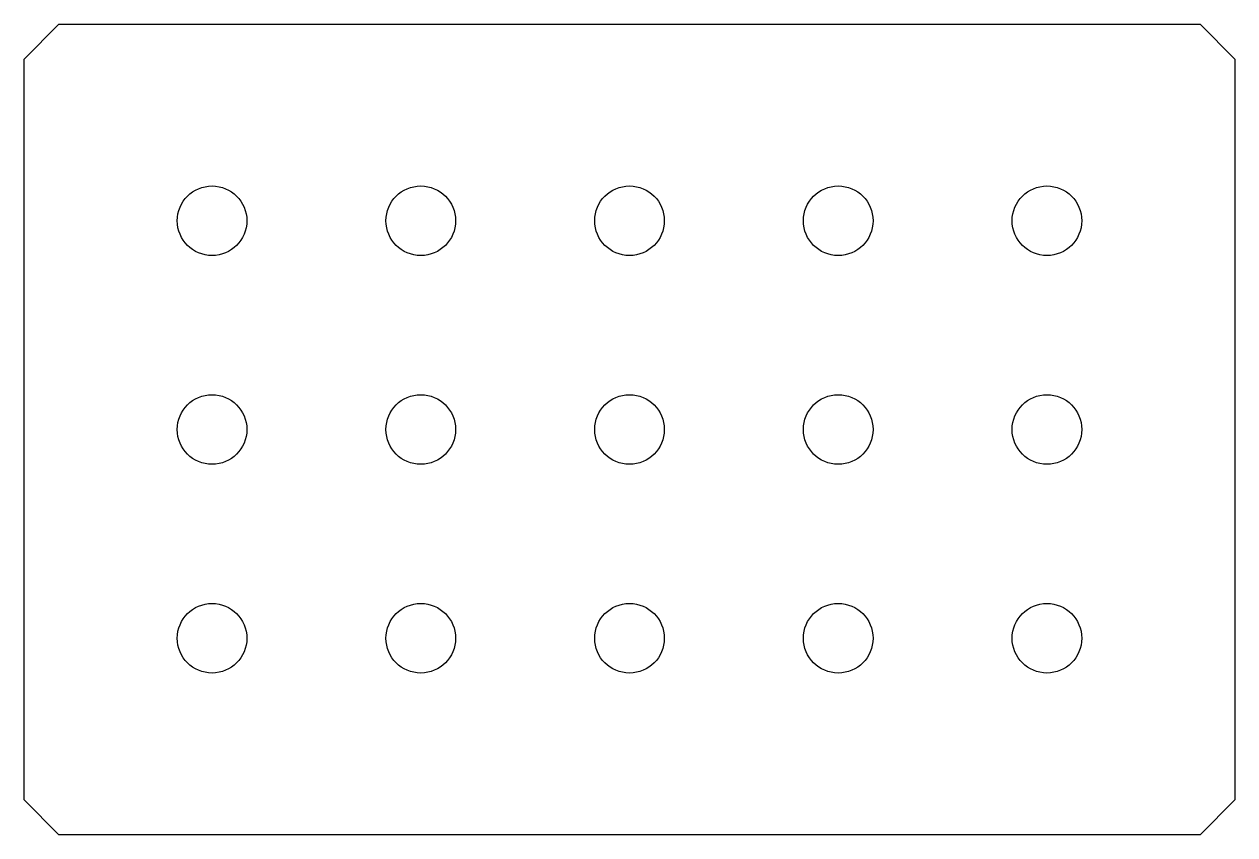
# Model space of a CAD drawing. Extents: x 0 to 1740, y 0 to 1165.
import ezdxf

# ---------------------------------------------------------------- set-up
doc = ezdxf.new("R2010")
doc.units = 0
doc.layers.get('0').update_dxf_attribs({"color": 2, "linetype": 'CONTINUOUS'})

msp = doc.modelspace()

# ---------------------------------------------------------------- linework, layer by layer
at = {"color": 2, "linetype": 'CONTINUOUS'}
msp.add_lwpolyline([(0, 50), (0, 1115), (50, 1165), (1690, 1165), (1740, 1115), (1740, 50), (1690, 0), (50, 0)], close=True, dxfattribs=at)
for points in [[(220, 882.5, -1), (320, 882.5, -1)], [(520, 882.5, -1), (620, 882.5, -1)], [(820, 882.5, -1), (920, 882.5, -1)], [(1120, 882.5, -1), (1220, 882.5, -1)], [(1420, 882.5, -1), (1520, 882.5, -1)], [(220, 582.5, -1), (320, 582.5, -1)], [(520, 582.5, -1), (620, 582.5, -1)], [(820, 582.5, -1), (920, 582.5, -1)], [(1120, 582.5, -1), (1220, 582.5, -1)], [(1420, 582.5, -1), (1520, 582.5, -1)], [(220, 282.5, -1), (320, 282.5, -1)], [(520, 282.5, -1), (620, 282.5, -1)], [(820, 282.5, -1), (920, 282.5, -1)], [(1120, 282.5, -1), (1220, 282.5, -1)], [(1420, 282.5, -1), (1520, 282.5, -1)]]:
    msp.add_lwpolyline(points, format="xyb", close=True, dxfattribs=at)

doc.saveas('drawing.dxf')
